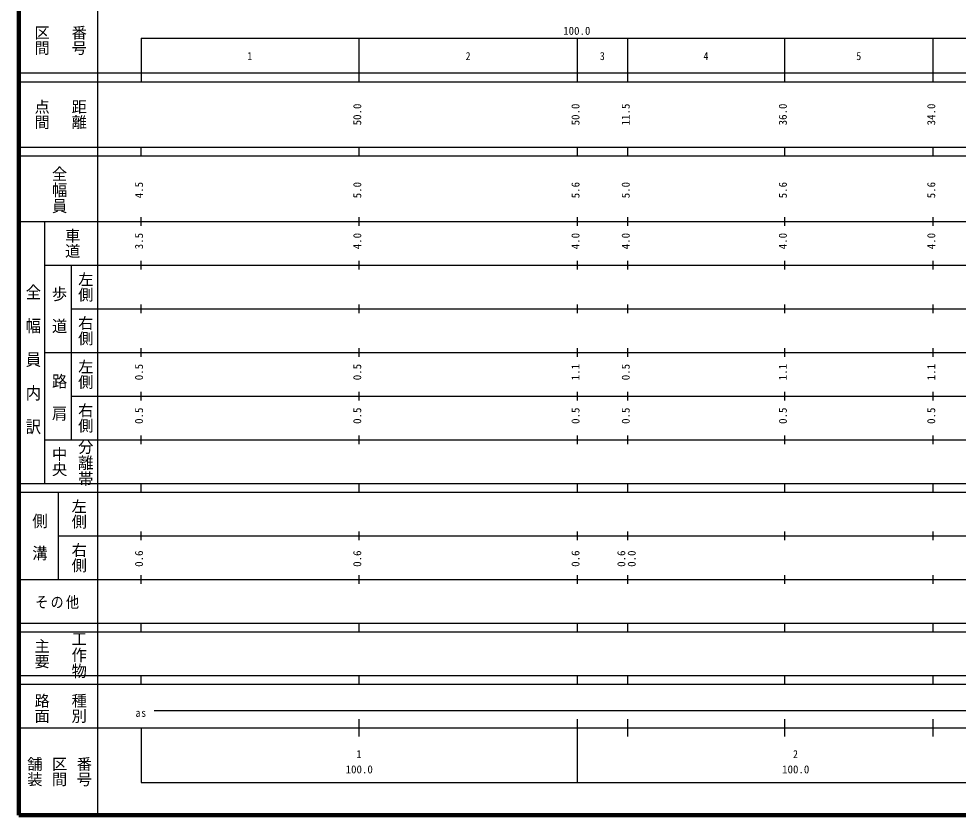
# Model space of a CAD drawing. Units: millimetres on the paper, enlarged 1000 times. Extents: x 40000 to 680000, y 20000 to 380000.
# Drawn here: x 40000 to 255221, y 20000 to 202409 of the extents above; entities that cross this region are included whole.
import ezdxf
from ezdxf.enums import TextEntityAlignment as Align

# ---------------------------------------------------------------- set-up
doc = ezdxf.new("R2010")
doc.units = ezdxf.units.MM
doc.header["$LTSCALE"] = 1000
doc.layers.add('M-TTL', color=2, linetype='Continuous', lineweight=140)
doc.layers.add('M-TTL-BAND', color=7, linetype='Continuous', lineweight=25)
doc.styles.add('@ＭＳ ゴシック', font='')
doc.styles.add('ＭＳ ゴシック', font='')
doc.styles.get('@ＭＳ ゴシック').set_extended_font_data('@MS Gothic')
doc.styles.get('ＭＳ ゴシック').set_extended_font_data('MS Gothic')

msp = doc.modelspace()

# ---------------------------------------------------------------- linework, layer by layer
at = {"layer": 'M-TTL'}
for p, q in [((40000, 380000), (40000, 20000)), ((40000, 20000), (680000, 20000))]:
    msp.add_line(p, q, dxfattribs=at)
at = {"layer": 'M-TTL-BAND'}
for p, q in [((58000, 370000), (58000, 20000)), ((68000, 198000), (579000, 198000)), ((68000, 198000), (68000, 188000)), ((118000, 188000), (118000, 198000)), ((168000, 188000), (168000, 198000)), ((179500, 188000), (179500, 198000)), ((215500, 188000), (215500, 198000)), ((249500, 188000), (249500, 198000)), ((40000, 190000), (579000, 190000)), ((40000, 188000), (579000, 188000)), ((40000, 173000), (579000, 173000)), ((68000, 171000), (68000, 173000)), ((118000, 171000), (118000, 173000)), ((168000, 171000), (168000, 173000)), ((179500, 171000), (179500, 173000)), ((215500, 171000), (215500, 173000)), ((249500, 171000), (249500, 173000)), ((40000, 171000), (579000, 171000)), ((40000, 156000), (579000, 156000)), ((46000, 96000), (46000, 156000)), ((68000, 155000), (68000, 157000)), ((118000, 155000), (118000, 157000)), ((168000, 155000), (168000, 157000)), ((179500, 155000), (179500, 157000)), ((215500, 155000), (215500, 157000)), ((249500, 155000), (249500, 157000)), ((68000, 145000), (68000, 147000)), ((118000, 145000), (118000, 147000)), ((168000, 145000), (168000, 147000)), ((179500, 145000), (179500, 147000)), ((215500, 145000), (215500, 147000)), ((249500, 145000), (249500, 147000)), ((46000, 146000), (579000, 146000)), ((52000, 146000), (52000, 106000)), ((52000, 136000), (579000, 136000)), ((68000, 135000), (68000, 137000)), ((118000, 135000), (118000, 137000)), ((168000, 135000), (168000, 137000)), ((179500, 135000), (179500, 137000)), ((215500, 135000), (215500, 137000)), ((249500, 135000), (249500, 137000)), ((68000, 125000), (68000, 127000)), ((118000, 125000), (118000, 127000)), ((168000, 125000), (168000, 127000)), ((179500, 125000), (179500, 127000)), ((215500, 125000), (215500, 127000)), ((249500, 125000), (249500, 127000)), ((46000, 126000), (579000, 126000)), ((68000, 115000), (68000, 117000)), ((118000, 115000), (118000, 117000)), ((168000, 115000), (168000, 117000)), ((179500, 115000), (179500, 117000)), ((215500, 115000), (215500, 117000)), ((249500, 115000), (249500, 117000)), ((52000, 116000), (579000, 116000)), ((46000, 106000), (579000, 106000)), ((68000, 105000), (68000, 107000)), ((118000, 105000), (118000, 107000)), ((168000, 105000), (168000, 107000)), ((179500, 105000), (179500, 107000)), ((215500, 105000), (215500, 107000)), ((249500, 105000), (249500, 107000)), ((40000, 96000), (579000, 96000)), ((68000, 94000), (68000, 96000)), ((118000, 94000), (118000, 96000)), ((168000, 94000), (168000, 96000)), ((179500, 94000), (179500, 96000)), ((215500, 94000), (215500, 96000)), ((249500, 94000), (249500, 96000)), ((40000, 94000), (579000, 94000)), ((49000, 94000), (49000, 74000)), ((49000, 84000), (579000, 84000)), ((68000, 83000), (68000, 85000)), ((118000, 83000), (118000, 85000)), ((168000, 83000), (168000, 85000)), ((179500, 83000), (179500, 85000)), ((215500, 83000), (215500, 85000)), ((249500, 83000), (249500, 85000)), ((40000, 74000), (579000, 74000)), ((68000, 73000), (68000, 75000)), ((118000, 73000), (118000, 75000)), ((168000, 73000), (168000, 75000)), ((179500, 73000), (179500, 75000)), ((215500, 73000), (215500, 75000)), ((249500, 73000), (249500, 75000)), ((40000, 64000), (579000, 64000)), ((68000, 62000), (68000, 64000)), ((118000, 62000), (118000, 64000)), ((168000, 62000), (168000, 64000)), ((179500, 62000), (179500, 64000)), ((215500, 62000), (215500, 64000)), ((249500, 62000), (249500, 64000)), ((40000, 62000), (579000, 62000)), ((40000, 52000), (579000, 52000)), ((68000, 50000), (68000, 52000)), ((118000, 50000), (118000, 52000)), ((168000, 50000), (168000, 52000)), ((179500, 50000), (179500, 52000)), ((215500, 50000), (215500, 52000)), ((249500, 50000), (249500, 52000)), ((40000, 50000), (579000, 50000)), ((71000, 44000), (565000, 44000)), ((118000, 38000), (118000, 42000)), ((168000, 27500), (168000, 42000)), ((179500, 38000), (179500, 42000)), ((215500, 38000), (215500, 42000)), ((249500, 38000), (249500, 42000)), ((40000, 40000), (579000, 40000)), ((68000, 40000), (68000, 27500)), ((68000, 27500), (579000, 27500))]:
    msp.add_line(p, q, dxfattribs=at)

# ---------------------------------------------------------------- texts
for s, height, rotation, style, p in [('区間', 2566, 270, '@ＭＳ ゴシック', (43250, 201000)), ('番号', 2566, 270, '@ＭＳ ゴシック', (51750, 201000)), ('点間', 2566, 270, '@ＭＳ ゴシック', (43250, 184000)), ('距離', 2566, 270, '@ＭＳ ゴシック', (51750, 184000)), ('50.0', 1833, 90, 'ＭＳ ゴシック', (119000, 178000)), ('50.0', 1833, 90, 'ＭＳ ゴシック', (169000, 178000)), ('11.5', 1833, 90, 'ＭＳ ゴシック', (180500, 178000)), ('36.0', 1833, 90, 'ＭＳ ゴシック', (216500, 178000)), ('34.0', 1833, 90, 'ＭＳ ゴシック', (250500, 178000)), ('4.5', 1833, 90, 'ＭＳ ゴシック', (69000, 161299)), ('5.0', 1833, 90, 'ＭＳ ゴシック', (119000, 161299)), ('5.6', 1833, 90, 'ＭＳ ゴシック', (169000, 161299)), ('5.0', 1833, 90, 'ＭＳ ゴシック', (180500, 161299)), ('5.6', 1833, 90, 'ＭＳ ゴシック', (216500, 161299)), ('5.6', 1833, 90, 'ＭＳ ゴシック', (250500, 161299)), ('車道', 2566, 270, '@ＭＳ ゴシック', (50250, 154500)), ('3.5', 1833, 90, 'ＭＳ ゴシック', (69000, 149625)), ('4.0', 1833, 90, 'ＭＳ ゴシック', (119000, 149625)), ('4.0', 1833, 90, 'ＭＳ ゴシック', (169000, 149625)), ('4.0', 1833, 90, 'ＭＳ ゴシック', (180500, 149625)), ('4.0', 1833, 90, 'ＭＳ ゴシック', (216500, 149625)), ('4.0', 1833, 90, 'ＭＳ ゴシック', (250500, 149625)), ('左側', 2566, 270, '@ＭＳ ゴシック', (53250, 144500)), ('右側', 2566, 270, '@ＭＳ ゴシック', (53250, 134500)), ('左側', 2566, 270, '@ＭＳ ゴシック', (53250, 124500)), ('0.5', 1833, 90, 'ＭＳ ゴシック', (69000, 119625)), ('0.5', 1833, 90, 'ＭＳ ゴシック', (119000, 119625)), ('1.1', 1833, 90, 'ＭＳ ゴシック', (169000, 119625)), ('0.5', 1833, 90, 'ＭＳ ゴシック', (180500, 119625)), ('1.1', 1833, 90, 'ＭＳ ゴシック', (216500, 119625)), ('1.1', 1833, 90, 'ＭＳ ゴシック', (250500, 119625)), ('右側', 2566, 270, '@ＭＳ ゴシック', (53250, 114500)), ('0.5', 1833, 90, 'ＭＳ ゴシック', (69000, 109625)), ('0.5', 1833, 90, 'ＭＳ ゴシック', (119000, 109625)), ('0.5', 1833, 90, 'ＭＳ ゴシック', (169000, 109625)), ('0.5', 1833, 90, 'ＭＳ ゴシック', (180500, 109625)), ('0.5', 1833, 90, 'ＭＳ ゴシック', (216500, 109625)), ('0.5', 1833, 90, 'ＭＳ ゴシック', (250500, 109625)), ('中央', 2566, 270, '@ＭＳ ゴシック', (47250, 104500)), ('左側', 2566, 270, '@ＭＳ ゴシック', (51750, 92500)), ('右側', 2566, 270, '@ＭＳ ゴシック', (51750, 82500)), ('0.6', 1833, 90, 'ＭＳ ゴシック', (69000, 76889)), ('0.6', 1833, 90, 'ＭＳ ゴシック', (119000, 76889)), ('0.6', 1833, 90, 'ＭＳ ゴシック', (169000, 76889)), ('0.6', 1833, 90, 'ＭＳ ゴシック', (179500, 76889)), ('0.0', 1833, 90, 'ＭＳ ゴシック', (181870, 76889)), ('主要', 2566, 270, '@ＭＳ ゴシック', (43250, 60500)), ('路面', 2566, 270, '@ＭＳ ゴシック', (43250, 48000)), ('種別', 2566, 270, '@ＭＳ ゴシック', (51750, 48000)), ('舗装', 2566, 270, '@ＭＳ ゴシック', (41583, 33500)), ('区間', 2566, 270, '@ＭＳ ゴシック', (47250, 33500)), ('番号', 2566, 270, '@ＭＳ ゴシック', (52917, 33500))]:
    msp.add_text(s, height=height, rotation=rotation, dxfattribs=dict(at, style=style)).set_placement(p, align=Align.BOTTOM_LEFT)
at = {"layer": 'M-TTL-BAND', "style": 'ＭＳ ゴシック'}
for p in [(164719, 198195), (114875, 29033), (214875, 29033)]:
    msp.add_text('100.0', height=1833, dxfattribs=at).set_placement(p, align=Align.BOTTOM_LEFT)
at = {"layer": 'M-TTL-BAND', "style": 'ＭＳ ゴシック', "width": 0.9}
for s, p in [('1', (92375, 192405)), ('2', (142375, 192405)), ('3', (173125, 192405)), ('4', (196875, 192405)), ('5', (231875, 192405)), ('1', (117375, 32523)), ('2', (217375, 32523))]:
    msp.add_text(s, height=1833, dxfattribs=at).set_placement(p, align=Align.BOTTOM_LEFT)
at = {"layer": 'M-TTL-BAND', "style": '@ＭＳ ゴシック'}
for s, width, p in [('全幅員', 1.05, (47250, 168750)), ('全\u3000幅\u3000員\u3000内\u3000訳', 1.1, (41250, 141750)), ('歩\u3000道', 1.05, (47250, 141250)), ('路\u3000肩', 1.05, (47250, 121250)), ('分離帯', 1.05, (53250, 106250)), ('側\u3000溝', 1.05, (42750, 89250)), ('工作物', 1.05, (51750, 62250))]:
    msp.add_text(s, height=2566, rotation=270, dxfattribs=dict(at, width=width)).set_placement(p, align=Align.BOTTOM_LEFT)
at = {"layer": 'M-TTL-BAND', "attachment_point": 7, "style": 'ＭＳ ゴシック'}
for s, insert, char_height in [('\\T1.19;\\W0.85;その他', (43750, 67250), 2566), ('\\T1.16;\\W0.9;as', (66750, 42500), 1833)]:
    msp.add_mtext(s, dxfattribs=dict(at, insert=insert, char_height=char_height))

doc.saveas('drawing.dxf')
